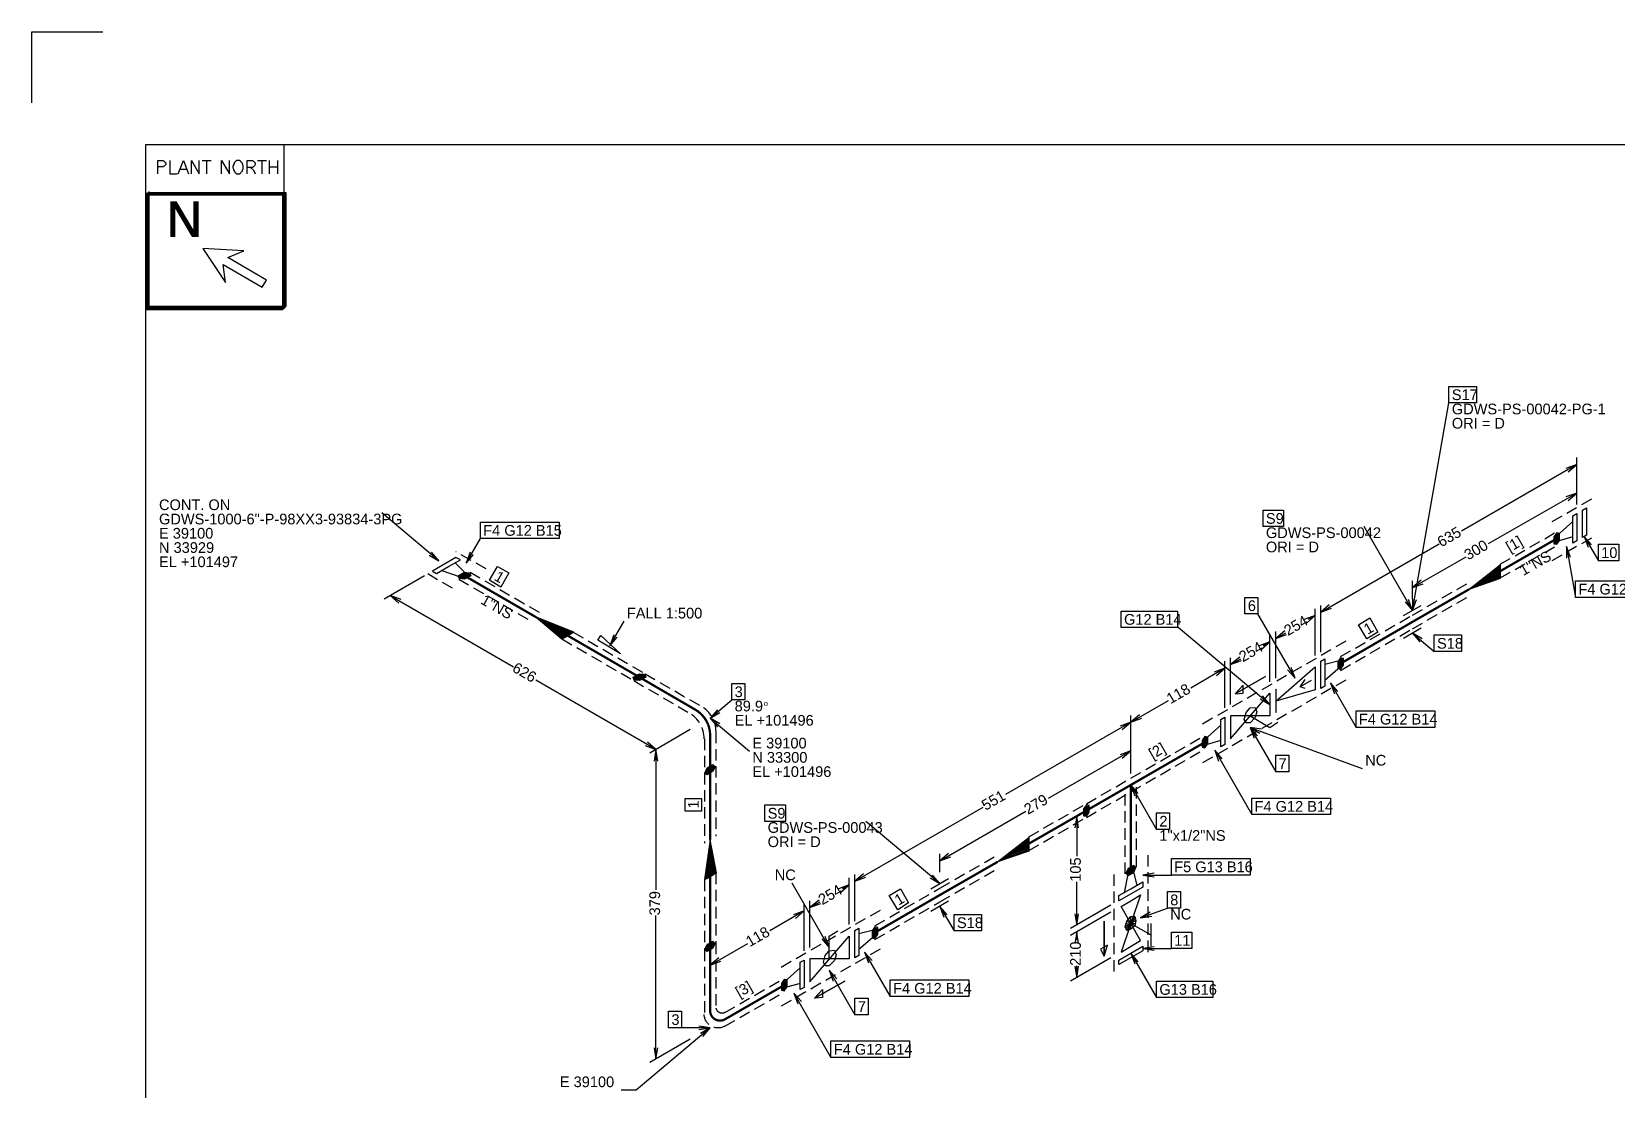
# Model space of a CAD drawing. Extents: x 0 to 420, y 0 to 297.
# Drawn here: x 0 to 278.1, y 111.4 to 297 of the extents above; entities that cross this region are included whole.
import ezdxf

# ---------------------------------------------------------------- set-up
doc = ezdxf.new("R2010")
doc.units = 0
doc.linetypes.add('GT110', pattern=[3, 2, -1])
doc.styles.add('HTX1', font='O8116901', dxfattribs={"width": 1.02})

msp = doc.modelspace()

# ---------------------------------------------------------------- linework, layer by layer
at = {"layer": 'GT_1', "flags": 128}
for points in [[(0, 284.5), (0, 297)], [(0, 297), (12.5, 297)], [(20, 277.2), (415.2, 277.2)], [(20, 7), (20, 277.2)], [(44.2, 277.2), (44.2, 268.7)], [(22.1, 272.1), (22.1, 274.4), (22.9, 274.4), (23.1, 274.4), (23.2, 274.3), (23.3, 274.2), (23.4, 274.1), (23.5, 274), (23.5, 273.9), (23.5, 273.7), (23.4, 273.6), (23.3, 273.5), (23.2, 273.4), (23.1, 273.3), (22.9, 273.3), (22.1, 273.3)], [(24.2, 274.4), (24.2, 272.1), (25.5, 272.1)], [(25.7, 272.1), (26.6, 274.4), (27.5, 272.1)], [(26, 272.9), (27.2, 272.9)], [(28, 272.1), (28, 274.4), (29.4, 272.1), (29.4, 274.4)], [(29.9, 274.4), (31.5, 274.4)], [(30.7, 272.1), (30.7, 274.4)], [(33.3, 272.1), (33.3, 274.4), (34.7, 272.1), (34.7, 274.4)], [(36.2, 272.1), (36.3, 272.1), (36.5, 272.1), (36.6, 272.2), (36.7, 272.3), (36.8, 272.4), (36.9, 272.5), (37, 272.6), (37, 272.8), (37.1, 272.9), (37.1, 273.1), (37.1, 273.2), (37.1, 273.4), (37.1, 273.6), (37, 273.7), (37, 273.9), (36.9, 274), (36.8, 274.1), (36.7, 274.2), (36.6, 274.3), (36.5, 274.4), (36.3, 274.4), (36.2, 274.4), (36.1, 274.4), (36, 274.4), (35.8, 274.3), (35.7, 274.2), (35.6, 274.1), (35.5, 274), (35.5, 273.9), (35.4, 273.7), (35.4, 273.6), (35.3, 273.4), (35.3, 273.2), (35.3, 273.1), (35.4, 272.9), (35.4, 272.8), (35.5, 272.6), (35.5, 272.5), (35.6, 272.4), (35.7, 272.3), (35.8, 272.2), (36, 272.1), (36.1, 272.1), (36.2, 272.1)], [(37.8, 272.1), (37.8, 274.4), (38.6, 274.4), (38.7, 274.4), (38.9, 274.3), (39, 274.2), (39.1, 274.1), (39.2, 274), (39.2, 273.8), (39.2, 273.7), (39.1, 273.5), (39, 273.4), (38.9, 273.3), (38.7, 273.2), (38.6, 273.2), (37.8, 273.2)], [(38.4, 273.2), (38.9, 272.7), (39.2, 272.1)], [(39.6, 274.4), (41.2, 274.4)], [(40.4, 272.1), (40.4, 274.4)], [(41.7, 272.1), (41.7, 274.4)], [(41.7, 273.3), (43.1, 273.3)], [(43.1, 274.4), (43.1, 272.1)], [(44, 268.2), (44, 248.2), (20, 248.2), (20, 268.4), (44.2, 268.4), (44.2, 248.4), (20.2, 248.4), (20.2, 268.6), (44.4, 268.6), (44.4, 248.6), (20.4, 248.6), (20.4, 268.8), (44.6, 268.8), (44.6, 248.8), (20.6, 248.8), (20.6, 269)], [(20, 268.7), (44.2, 268.7)], [(30, 259), (34, 253), (33.6, 256.2), (40.4, 252.2), (41.2, 253.4), (34.4, 257.4), (37.2, 258.6), (30, 259)], [(248.6, 234.8), (253.4, 234.8), (253.4, 231.9), (248.6, 231.9), (248.6, 234.8)], [(242.2, 195.5), (248.6, 231.9)], [(271, 221.1), (250.8, 209.4)], [(269.5, 219.8), (271, 221.1), (269.1, 220.4)], [(271, 214.1), (271, 222.3)], [(271, 214.1), (271, 217.3)], [(271, 216.1), (255.5, 207.2)], [(269.5, 214.8), (271, 216.1), (269.1, 215.4)], [(71.4, 204.2), (61.4, 212.6)], [(216, 213.1), (219.6, 213.1), (219.6, 210.2), (216, 210.2), (216, 213.1)], [(271, 210.1), (271, 207.7), (270.3, 207.3), (270.3, 212.1), (271, 212.5), (271, 210.1)], [(272.7, 211.1), (272.7, 208.7), (272, 208.3), (272, 213.1), (272.7, 213.5), (272.7, 211.1)], [(78.7, 211), (92.5, 211), (92.5, 208.1), (78.7, 208.1), (78.7, 211)], [(242.2, 195.5), (233.7, 210.2)], [(267, 207.2), (267.5, 207.1), (268, 207.8), (268, 209), (267.5, 209.1), (267, 208.4), (267, 207.2)], [(267.14, 208.6), (268, 208.6)], [(267.29, 208.8), (268, 208.8)], [(267.43, 209), (268, 209)], [(270.3, 208.4), (267.5, 207.6), (267.5, 208.6), (270.3, 211.1)], [(76.2, 203.8), (78.7, 208.1)], [(226.1, 195.2), (246.9, 207.2)], [(267, 208.4), (268, 208.4)], [(267, 208.2), (268, 208.2)], [(267, 208), (268, 208)], [(267, 207.8), (268, 207.8)], [(267, 207.6), (267.86, 207.6)], [(267, 207.4), (267.71, 207.4)], [(267, 207.2), (267.57, 207.2)], [(269.9, 204.8), (269.2, 206.7), (269.2, 204.7)], [(269.2, 206.7), (270.8, 197.8)], [(273.6, 207), (272.3, 208.5), (273, 206.6)], [(272.3, 208.5), (274.8, 204.2)], [(274.8, 207.1), (278.4, 207.1), (278.4, 204.2), (274.8, 204.2), (274.8, 207.1)], [(69.7, 205.2), (71.4, 204.2), (70.1, 205.7)], [(73.1, 203.2), (75.2, 204.4), (74.4, 204.8), (70.3, 202.4), (71, 202), (73.1, 203.2)], [(74.2, 203.9), (76.3, 201.8), (75.4, 201.3), (71.8, 202.5)], [(76.9, 205.7), (76.2, 203.8), (77.5, 205.3)], [(81.7, 203.2), (83.7, 202.1), (82.3, 199.6), (80.3, 200.8), (81.7, 203.2)], [(242.2, 199.5), (251.6, 204.9)], [(257.6, 202.4), (257.6, 201.1), (252.1, 199.2), (257.6, 203.5), (257.6, 201.3), (252.6, 199.5), (257.6, 203.4), (257.6, 201.4), (253.2, 199.8), (257.6, 203.3), (257.6, 201.6), (253.7, 200.2), (257.6, 203.1), (257.6, 201.8), (254.2, 200.4), (257.6, 203), (257.6, 201.9), (254.8, 200.8), (257.6, 202.8), (257.6, 202.1), (255.2, 201), (257.6, 202.6), (257.6, 202.2), (255.8, 201.4), (257.6, 202.5), (257.6, 202.4), (252.1, 199.2)], [(68.9, 201.6), (61.8, 197.5)], [(75.9, 202.2), (76.8, 202.1), (77, 201.6), (75.9, 201), (75, 201.1), (74.8, 201.6), (75.9, 202.2)], [(74.8, 201.6), (77, 201.6)], [(74.88, 201.4), (76.63, 201.4)], [(74.96, 201.2), (76.27, 201.2)], [(75.17, 201.8), (76.92, 201.8)], [(75.53, 202), (76.84, 202)], [(243.7, 200.8), (242.2, 199.5), (244.1, 200.2)], [(242.2, 197.5), (242.2, 200.7)], [(270.8, 200.7), (284.6, 200.7), (284.6, 197.8), (270.8, 197.8), (270.8, 200.7)], [(64.8, 197.4), (62.9, 198.1), (64.4, 196.8)], [(62.9, 198.1), (84.5, 185.6)], [(212.8, 197.8), (215.1, 197.8), (215.1, 194.9), (212.8, 194.9), (212.8, 197.8)], [(242.2, 197.5), (242.2, 195.5), (242.9, 197.4)], [(191.1, 195.4), (201, 195.4), (201, 192.5), (191.1, 192.5), (191.1, 195.4)], [(221.6, 183.6), (215.1, 194.9)], [(225.1, 187.6), (225.1, 195.8)], [(227.6, 196.5), (226.1, 195.2), (228, 195.9)], [(226.1, 188.2), (226.1, 196.4)], [(240.6, 194.6), (243.7, 196.4)], [(240.6, 194.6), (243.7, 196.4)], [(240.6, 194.6), (243.7, 196.4)], [(240.9, 197), (242.2, 195.5), (241.5, 197.4)], [(94, 191.1), (95.1, 191.7), (88.5, 194.3), (93, 190.5), (95, 191.7), (89, 194), (93.1, 190.6), (94.8, 191.6), (89.6, 193.7), (93.2, 190.7), (94.7, 191.5), (90.1, 193.3), (93.4, 190.7), (94.6, 191.4), (90.6, 193.1), (93.5, 190.8), (94.4, 191.3), (91.2, 192.7), (93.7, 190.9), (94.3, 191.3), (91.6, 192.5), (93.8, 191), (94.1, 191.2), (92.2, 192.1), (93.9, 191.1), (94, 191.1), (88.5, 194.3)], [(101.4, 189.3), (103.9, 193.6)], [(217.2, 179), (201.1, 192.5)], [(223.6, 193.3), (225.1, 194.6), (223.2, 193.9)], [(225.1, 194.6), (223.9, 193.9)], [(232.7, 193), (234.7, 194.2), (236.1, 191.7), (234.2, 190.5), (232.7, 193)], [(243.7, 192.4), (240.6, 190.6)], [(243.7, 192.4), (240.6, 190.6)], [(243.7, 192.4), (240.6, 190.6)], [(103.3, 187.9), (99.3, 190.3), (99.8, 191.1), (103.3, 187.9)], [(102.1, 191.2), (101.4, 189.3), (102.7, 190.8)], [(215.7, 188.7), (217.2, 190), (215.3, 189.3)], [(217.2, 190), (216, 189.3)], [(217.2, 183), (217.2, 191.2)], [(219.8, 191.9), (218.2, 190.6), (220.1, 191.3)], [(218.2, 183.6), (218.2, 191.8)], [(218.2, 190.6), (220, 191.6)], [(243.9, 190.5), (242.2, 191.5), (243.5, 190)], [(242.2, 191.5), (246, 188.3)], [(246, 191.2), (250.8, 191.2), (250.8, 188.3), (246, 188.3), (246, 191.2)], [(209.3, 178.4), (209.3, 186.6)], [(211.9, 187.3), (210.3, 186), (212.2, 186.7)], [(210.3, 179), (210.3, 187.2)], [(210.3, 186), (212.1, 187)], [(226.8, 184.6), (226.8, 182.2), (226.1, 181.8), (226.1, 186.6), (226.8, 187), (226.8, 184.6)], [(226.8, 183.3), (229.6, 185.7), (229.6, 186.7), (226.8, 186)], [(229.1, 185.3), (229.6, 185.2), (230.1, 185.9), (230.1, 187.1), (229.6, 187.2), (229.1, 186.5), (229.1, 185.3)], [(229.1, 186.4), (230.1, 186.4)], [(229.17, 186.6), (230.1, 186.6)], [(229.31, 186.8), (230.1, 186.8)], [(229.46, 187), (230.1, 187)], [(106.6, 184.4), (107.5, 184.3), (107.7, 183.8), (106.6, 183.2), (105.7, 183.3), (105.5, 183.8), (106.6, 184.4)], [(105.5, 183.8), (107.7, 183.8)], [(105.58, 183.6), (107.33, 183.6)], [(105.87, 184), (107.62, 184)], [(106.23, 184.2), (107.54, 184.2)], [(209.3, 185.4), (203.3, 181.9)], [(207.8, 184.1), (209.3, 185.4), (207.4, 184.7)], [(216.4, 183.9), (211.1, 180.9), (212.5, 181), (212.5, 182.4), (211.1, 180.9), (216.4, 183.9)], [(225.1, 183.6), (225.1, 181.6), (218.2, 179.6), (218.2, 177.6), (218.3, 177.7), (218.3, 181.7), (218.2, 181.6), (218.2, 179.6), (225.1, 185.6), (225.1, 183.6)], [(220.3, 185.1), (221.6, 183.6), (220.9, 185.5)], [(229.1, 186.2), (230.1, 186.2)], [(229.1, 186), (230.1, 186)], [(229.1, 185.8), (230.03, 185.8)], [(229.1, 185.6), (229.89, 185.6)], [(229.1, 185.4), (229.74, 185.4)], [(109.5, 171.1), (88.4, 183.3)], [(105.66, 183.4), (106.97, 183.4)], [(122.8, 182.7), (125.1, 182.7), (125.1, 179.8), (122.8, 179.8), (122.8, 182.7)], [(217.2, 179), (217.2, 177), (210.3, 177), (210.3, 173), (217.2, 181), (217.2, 179)], [(223.4, 181.8), (222.5, 182.1), (223.4, 183.4)], [(224.4, 183.2), (222.5, 182.1)], [(229.1, 181.3), (227.8, 182.8), (228.5, 180.9)], [(227.8, 182.8), (232.3, 175)], [(119, 176.6), (122.8, 179.8)], [(120.3, 178.1), (119, 176.6), (120.7, 177.6)], [(192.8, 175.9), (199.4, 179.7)], [(213.7, 175.8), (213, 175.8), (212.7, 176.4), (213, 177.6), (213.7, 178.4), (214.6, 178.5), (214.9, 177.7), (214.6, 176.7), (213.7, 175.8)], [(215.5, 180), (217.2, 179), (215.9, 180.5)], [(120.7, 175.6), (119, 176.6), (120.3, 175.1)], [(119, 176.6), (125.9, 170.8)], [(192.8, 175.9), (170.8, 163.2)], [(191.3, 174.6), (192.8, 175.9), (190.9, 175.2)], [(194.3, 177.2), (192.8, 175.9), (194.7, 176.6)], [(192.8, 166.9), (192.8, 177.1)], [(192.8, 166.9), (192.8, 177.1)], [(208.6, 172.7), (205.8, 171.9), (205.8, 172.9), (208.6, 175.4)], [(209.3, 174.4), (209.3, 172), (208.6, 171.6), (208.6, 176.4), (209.3, 176.8), (209.3, 174.4)], [(213.7, 177), (217.2, 175), (218.6, 175.9)], [(232.3, 177.9), (246.1, 177.9), (246.1, 175), (232.3, 175), (232.3, 177.9)], [(115.5, 174.6), (108.4, 170.5)], [(115.5, 174.6), (108.4, 170.5)], [(205.3, 171.5), (205.8, 171.4), (206.3, 172.1), (206.3, 173.3), (205.8, 173.4), (205.3, 172.7), (205.3, 171.5)], [(205.3, 172.6), (206.3, 172.6)], [(205.37, 172.8), (206.3, 172.8)], [(205.51, 173), (206.3, 173)], [(205.66, 173.2), (206.3, 173.2)], [(215, 173.5), (213.7, 175), (214.4, 173.1)], [(213.7, 175), (218.2, 167.2)], [(215.7, 174.7), (213.7, 175), (215.4, 174)], [(213.7, 175), (233.4, 167.8)], [(107.6, 171.8), (109.5, 171.1), (108, 172.4)], [(109.8, 169.1), (109.5, 171.1), (109.2, 169.1)], [(109.5, 171.1), (109.5, 146.5)], [(192.8, 170.9), (178.3, 162.5)], [(191.3, 169.6), (192.8, 170.9), (190.9, 170.2)], [(192.8, 166.9), (192.8, 172.1)], [(205.3, 172.4), (206.3, 172.4)], [(205.3, 172.2), (206.3, 172.2)], [(205.3, 172), (206.23, 172)], [(205.3, 171.8), (206.09, 171.8)], [(205.3, 171.6), (205.94, 171.6)], [(208.8, 169.5), (207.5, 171), (208.2, 169.1)], [(207.5, 171), (214, 159.7)], [(218.2, 170.1), (220.5, 170.1), (220.5, 167.2), (218.2, 167.2), (218.2, 170.1)], [(119.5, 168.5), (119.9, 168.1), (119.5, 167.3), (118.5, 166.7), (118.1, 167.1), (118.5, 167.9), (119.5, 168.5)], [(118.15, 167.2), (119.33, 167.2)], [(118.2, 167), (119, 167)], [(118.25, 167.4), (119.55, 167.4)], [(118.35, 167.6), (119.65, 167.6)], [(118.45, 167.8), (119.75, 167.8)], [(118.67, 168), (119.85, 168)], [(119, 168.2), (119.8, 168.2)], [(194.1, 163.4), (192.8, 164.9), (193.5, 163)], [(192.8, 164.9), (197.3, 157.1)], [(114.6, 160.3), (114.6, 162.5), (117.5, 162.5), (117.5, 160.3), (114.6, 160.3)], [(128.6, 161.4), (132.2, 161.4), (132.2, 158.5), (128.6, 158.5), (128.6, 161.4)], [(191.1, 163.9), (182.2, 158.8)], [(184.5, 159.5), (185, 159.4), (185.5, 160.1), (185.5, 161.3), (185, 161.4), (184.5, 160.7), (184.5, 159.5)], [(214, 162.6), (227.8, 162.6), (227.8, 159.7), (214, 159.7), (214, 162.6)], [(144.4, 148), (166.9, 161)], [(159.3, 151.6), (174.4, 160.3)], [(183.6, 157.4), (183.3, 159.4), (183, 157.4)], [(183.3, 159.4), (183.3, 152.4)], [(184.5, 160.6), (185.5, 160.6)], [(184.5, 160.4), (185.5, 160.4)], [(184.5, 160.2), (185.5, 160.2)], [(184.5, 160), (185.43, 160)], [(184.5, 159.8), (185.29, 159.8)], [(184.5, 159.6), (185.14, 159.6)], [(184.57, 160.8), (185.5, 160.8)], [(184.71, 161), (185.5, 161)], [(184.86, 161.2), (185.5, 161.2)], [(197.3, 160), (199.6, 160), (199.6, 157.1), (197.3, 157.1), (197.3, 160)], [(159.3, 147.6), (146.3, 158.5)], [(119, 148.9), (120.1, 149.5), (119, 155.3), (118, 148.3), (120, 149.5), (119, 154.7), (118.1, 148.4), (119.8, 149.4), (119, 154), (118.2, 148.5), (119.7, 149.3), (119, 153.4), (118.4, 148.5), (119.6, 149.2), (119, 152.8), (118.5, 148.6), (119.4, 149.1), (119, 152.2), (118.7, 148.7), (119.3, 149.1), (119, 151.6), (118.8, 148.8), (119.1, 149), (119, 151), (118.9, 148.9), (119, 148.9), (119, 155.3)], [(174.9, 154.6), (174.9, 153.3), (169.4, 151.4), (174.9, 155.7), (174.9, 153.5), (169.9, 151.7), (174.9, 155.6), (174.9, 153.6), (170.5, 152), (174.9, 155.5), (174.9, 153.8), (171, 152.4), (174.9, 155.3), (174.9, 154), (171.5, 152.6), (174.9, 155.2), (174.9, 154.1), (172.1, 153), (174.9, 155), (174.9, 154.3), (172.5, 153.2), (174.9, 154.8), (174.9, 154.4), (173.1, 153.6), (174.9, 154.7), (174.9, 154.6), (169.4, 151.4)], [(160.8, 152.9), (159.3, 151.6), (161.2, 152.3)], [(159.3, 149.6), (159.3, 152.8)], [(193.3, 149.6), (193.7, 150.4), (193.3, 150.8), (192.3, 150.2), (191.9, 149.4), (192.3, 149), (193.3, 149.6)], [(192.3, 150.2), (193.6, 150.2)], [(192.63, 150.4), (193.7, 150.4)], [(192.97, 150.6), (193.5, 150.6)], [(199.9, 152), (213.7, 152), (213.7, 149.1), (199.9, 149.1), (199.9, 152)], [(139.9, 136.4), (133.4, 147.7)], [(143.4, 140.4), (143.4, 148.6)], [(145.9, 149.3), (144.4, 148), (146.3, 148.7)], [(144.4, 141), (144.4, 149.2)], [(157.6, 148.6), (159.3, 147.6), (158, 149.1)], [(157.7, 146.7), (160.8, 148.5)], [(157.7, 146.7), (160.8, 148.5)], [(183.3, 140.3), (183.3, 147.9)], [(192.8, 146.7), (194.9, 147.9), (194.9, 147), (190.7, 144.6), (190.7, 145.5), (192.8, 146.7)], [(193.9, 147.3), (193.2, 150.1), (192.3, 149.6), (191.6, 145.9)], [(191.9, 149.4), (192.97, 149.4)], [(192, 149.6), (193.3, 149.6)], [(192.1, 149.8), (193.4, 149.8)], [(192.1, 149.2), (192.63, 149.2)], [(192.2, 150), (193.5, 150)], [(196.9, 149.4), (194.9, 149.1), (196.9, 148.8)], [(194.9, 149.1), (199.9, 149.1)], [(138.1, 144.7), (136.5, 143.4), (138.4, 144.1)], [(141.9, 146.1), (143.4, 147.4), (141.5, 146.7)], [(143.4, 147.4), (142.2, 146.7)], [(150.4, 145.5), (152.4, 146.7), (153.8, 144.2), (151.9, 143), (150.4, 145.5)], [(192.8, 144.6), (194.5, 145.6), (191.1, 135.6), (194.5, 137.6), (191.1, 143.6), (192.8, 144.6)], [(199.2, 146.2), (201.5, 146.2), (201.5, 143.3), (199.2, 143.3), (199.2, 146.2)], [(109.5, 116.8), (109.5, 142)], [(135.5, 142.8), (129.5, 139.3)], [(134, 141.5), (135.5, 142.8), (133.6, 142.1)], [(135.5, 135.8), (135.5, 144)], [(136.5, 136.4), (136.5, 144.6)], [(136.5, 143.4), (138.3, 144.4)], [(160.8, 144.5), (157.7, 142.7)], [(160.8, 144.5), (157.7, 142.7)], [(160.6, 142.1), (159.3, 143.6), (160, 141.7)], [(159.3, 143.6), (161.8, 139.3)], [(161.8, 142.2), (166.6, 142.2), (166.6, 139.3), (161.8, 139.3), (161.8, 142.2)], [(189.3, 143.8), (182.2, 139.7)], [(189.3, 142.6), (182.2, 138.5)], [(183, 142.3), (183.3, 140.3), (183.6, 142.3)], [(194.5, 141.6), (199.2, 143.3)], [(196.2, 142.6), (194.5, 141.6), (196.5, 141.9)], [(139.9, 134.4), (139.9, 138.4), (141.4, 139.3)], [(145.1, 137.4), (145.1, 135), (144.4, 134.6), (144.4, 139.4), (145.1, 139.8), (145.1, 137.4)], [(145.1, 136.1), (147.9, 138.5), (147.9, 139.5), (145.1, 138.8)], [(147.4, 138.1), (147.9, 138), (148.4, 138.7), (148.4, 139.9), (147.9, 140), (147.4, 139.3), (147.4, 138.1)], [(147.4, 139.2), (148.4, 139.2)], [(147.47, 139.4), (148.4, 139.4)], [(147.61, 139.6), (148.4, 139.6)], [(147.76, 139.8), (148.4, 139.8)], [(183.6, 137.1), (183.3, 139.1), (183, 137.1)], [(183.3, 139.1), (183.3, 137.7)], [(188.1, 141), (188.1, 134.9), (188.7, 136.8), (187.5, 136.1), (188.1, 134.9), (188.1, 141)], [(193.7, 141.1), (193.5, 140.2), (192.8, 139.6), (192.1, 139.4), (191.8, 140), (192.1, 141), (192.8, 141.8), (193.5, 141.8), (193.7, 141.1), (191.8, 140)], [(191.9, 139.7), (193.5, 141.4)], [(193.5, 140.6), (191.9, 140.5)], [(192.1, 139.4), (193.5, 141.8)], [(193.5, 140.2), (192.1, 141)], [(192.8, 139.6), (192.8, 141.8)], [(192.8, 140.6), (196.3, 138.6)], [(196.3, 140.6), (196.3, 136.6)], [(199.9, 139.1), (203.5, 139.1), (203.5, 136.2), (199.9, 136.2), (199.9, 139.1)], [(119.5, 137.5), (119.9, 137.1), (119.5, 136.3), (118.5, 135.7), (118.1, 136.1), (118.5, 136.9), (119.5, 137.5)], [(118.25, 136.4), (119.55, 136.4)], [(118.35, 136.6), (119.65, 136.6)], [(118.45, 136.8), (119.75, 136.8)], [(118.67, 137), (119.85, 137)], [(119, 137.2), (119.8, 137.2)], [(119, 133.3), (125.6, 137.1)], [(143.4, 136.4), (143.4, 134.4), (136.5, 134.4), (136.5, 130.4), (143.4, 138.4), (143.4, 136.4)], [(138.6, 137.9), (139.9, 136.4), (139.2, 138.3)], [(147.4, 139), (148.4, 139)], [(147.4, 138.8), (148.4, 138.8)], [(147.4, 138.6), (148.33, 138.6)], [(147.4, 138.4), (148.19, 138.4)], [(147.4, 138.2), (148.04, 138.2)], [(192.8, 135.4), (194.9, 136.6), (194.9, 135.8), (190.7, 133.4), (190.7, 134.2), (192.8, 135.4)], [(196.9, 136.5), (194.9, 136.2), (196.9, 135.9)], [(118.15, 136.2), (119.33, 136.2)], [(118.2, 136), (119, 136)], [(120.5, 134.6), (119, 133.3), (120.9, 134)], [(119, 126.3), (119, 134.5)], [(135.5, 131.8), (135.5, 129.4), (134.8, 129), (134.8, 133.8), (135.5, 134.2), (135.5, 131.8)], [(139.9, 133.2), (139.2, 133.2), (138.9, 133.8), (139.2, 135), (139.9, 135.8), (140.8, 135.9), (141.1, 135.1), (140.8, 134.1), (139.9, 133.2)], [(147.4, 134.1), (146.1, 135.6), (146.8, 133.7)], [(146.1, 135.6), (150.6, 127.8)], [(189.3, 134.6), (182.2, 130.5)], [(194.1, 133.9), (192.8, 135.4), (193.5, 133.5)], [(192.8, 135.4), (197.3, 127.6)], [(194.9, 136.2), (199.9, 136.2)], [(131.5, 128.9), (132, 128.8), (132.5, 129.5), (132.5, 130.7), (132, 130.8), (131.5, 130.1), (131.5, 128.9)], [(134.8, 130.1), (132, 129.3), (132, 130.3), (134.8, 132.8)], [(141.2, 130.9), (139.9, 132.4), (140.6, 130.5)], [(139.9, 132.4), (144.4, 124.6)], [(183, 133.1), (183.3, 131.1), (183.6, 133.1)], [(183.3, 131.1), (183.3, 133.2)], [(131.5, 130), (132.5, 130)], [(131.5, 129.8), (132.5, 129.8)], [(131.5, 129.6), (132.5, 129.6)], [(131.5, 129.4), (132.43, 129.4)], [(131.5, 129.2), (132.29, 129.2)], [(131.5, 129), (132.14, 129)], [(131.57, 130.2), (132.5, 130.2)], [(131.71, 130.4), (132.5, 130.4)], [(131.86, 130.6), (132.5, 130.6)], [(135, 126.9), (133.7, 128.4), (134.4, 126.5)], [(133.7, 128.4), (140.2, 117.1)], [(142.6, 130.5), (137.3, 127.5), (138.7, 129), (138.7, 127.6), (137.3, 127.5), (142.6, 130.5)], [(150.6, 130.7), (164.4, 130.7), (164.4, 127.8), (150.6, 127.8), (150.6, 130.7)], [(197.3, 130.5), (207.2, 130.5), (207.2, 127.6), (197.3, 127.6), (197.3, 130.5)], [(111.7, 125.2), (114, 125.2), (114, 122.3), (111.7, 122.3), (111.7, 125.2)], [(144.4, 127.5), (146.7, 127.5), (146.7, 124.6), (144.4, 124.6), (144.4, 127.5)], [(117, 122), (119, 122.3), (117, 122.6)], [(119, 122.3), (106, 111.4), (103.4, 111.4)], [(115.5, 120.3), (108.4, 116.2)], [(119, 122.3), (114, 122.3)], [(117.7, 120.8), (119, 122.3), (117.3, 121.3)], [(140.2, 120), (154, 120), (154, 117.1), (140.2, 117.1), (140.2, 120)], [(109.2, 118.8), (109.5, 116.8), (109.8, 118.8)]]:
    msp.add_lwpolyline(points, dxfattribs=at)
at = {"layer": 'GT_1', "linetype": 'GT110', "flags": 128}
for points in [[(273.6, 215), (266.6, 211)], [(257.6, 203.6), (267.5, 209.3)], [(257.6, 201.2), (267.5, 206.9)], [(273.6, 208.2), (266.6, 204.2)], [(79.7, 202.8), (74.4, 205.8)], [(73.8, 199.4), (68.6, 202.4)], [(74.9, 201), (87.5, 193.7)], [(76.9, 202.2), (89.5, 194.9)], [(242.2, 194.7), (252.1, 200.4)], [(242.2, 192.3), (252.1, 198)], [(229.6, 187.4), (242.2, 194.7)], [(229.6, 185), (242.2, 192.3)], [(93, 190.5), (105.6, 183.2)], [(95, 191.7), (107.6, 184.4)], [(230.5, 190.1), (204.9, 175.3)], [(107.6, 184.4), (117.4, 178.7)], [(105.6, 183.2), (115.4, 177.5)], [(230.5, 183.3), (204.9, 168.5)], [(118, 173), (118, 167)], [(120, 174.2), (120, 168.2)], [(192.8, 166.1), (205.8, 173.6)], [(192.8, 163.7), (205.8, 171.2)], [(118, 167), (118, 154.7)], [(120, 168.2), (120, 155.9)], [(185, 161.6), (192.8, 166.1)], [(191.8, 149.3), (191.8, 164.3)], [(193.8, 150.5), (193.8, 165.5)], [(174.9, 155.8), (185, 161.6)], [(185, 159.2), (192.8, 163.7)], [(174.9, 153.4), (185, 159.2)], [(159.3, 146.8), (169.4, 152.6)], [(159.3, 144.4), (169.4, 150.2)], [(195.8, 152.6), (195.8, 135.3)], [(118, 148.3), (118, 136)], [(120, 149.5), (120, 137.2)], [(189.8, 149.2), (189.8, 131.9)], [(147.9, 140.2), (159.3, 146.8)], [(148.8, 142.9), (131.1, 132.7)], [(147.9, 137.8), (159.3, 144.4)], [(120, 137.2), (120, 125.9)], [(118, 136), (118, 124.7)], [(148.8, 136.1), (131.1, 125.9)], [(121.6, 125), (132, 131)], [(121.6, 122.6), (132, 128.6)]]:
    msp.add_lwpolyline(points, dxfattribs=at)
at = {"layer": 'GT_1', "const_width": 0.4, "flags": 128}
for points in [[(267.5, 208.1), (257.6, 202.4)], [(88.5, 194.3), (75.9, 201.6)], [(252.1, 199.2), (242.2, 193.5)], [(242.2, 193.5), (229.6, 186.2)], [(106.6, 183.8), (94, 191.1)], [(116.4, 178.1), (106.6, 183.8)], [(119, 167.6), (119, 173.6)], [(205.8, 172.4), (192.8, 164.9)], [(119, 155.3), (119, 167.6)], [(192.8, 164.9), (185, 160.4)], [(192.8, 164.9), (192.8, 149.9)], [(185, 160.4), (174.9, 154.6)], [(169.4, 151.4), (159.3, 145.6)], [(119, 136.6), (119, 148.9)], [(159.3, 145.6), (147.9, 139)], [(119, 125.3), (119, 136.6)], [(132, 129.8), (121.6, 123.8)]]:
    msp.add_lwpolyline(points, dxfattribs=at)
for points in [[(119, 173.6, 0.268126), (116.4, 178.1)], [(121.6, 123.8, -0.577127), (119, 125.3)]]:
    msp.add_lwpolyline(points, format="xyb", dxfattribs=at)
at = {"layer": 'GT_1', "linetype": 'GT110', "flags": 128}
for points in [[(120.04, 174.2, 0.268126), (117.44, 178.7)], [(117.96, 173, 0.268126), (115.36, 177.5)], [(121.6, 125, -0.576984), (120.04, 125.9)], [(121.6, 122.6, -0.577188), (117.96, 124.7)]]:
    msp.add_lwpolyline(points, format="xyb", dxfattribs=at)

# ---------------------------------------------------------------- texts
at = {"layer": 'GT_1', "style": 'HTX1', "width": 1.02}
for s, height, p in [('N', 6.25, (23.6, 261)), ('N', 6.25, (23.8, 261)), ('S17', 1.875, (249.1, 232.4)), ('GDWS-PS-00042-PG-1', 1.875, (249.1, 229.9)), ('ORI = D', 1.875, (249.1, 227.4)), ('CONT. ON', 1.875, (22.33, 213.1)), ('GDWS-1000-6"-P-98XX3-93834-3PG', 1.875, (22.33, 210.6)), ('S9', 1.875, (216.49, 210.7)), ('E 39100', 1.875, (22.33, 208.1)), ('F4 G12 B15', 1.875, (79.2, 208.6)), ('GDWS-PS-00042', 1.875, (216.49, 208.2)), ('N 33929', 1.875, (22.33, 205.6)), ('ORI = D', 1.875, (216.49, 205.7)), ('10', 1.875, (275.3, 204.7)), ('EL +101497', 1.875, (22.33, 203.1)), ('F4 G12 B14', 1.875, (271.3, 198.3)), ('FALL 1:500', 1.875, (104.4, 194.1)), ('G12 B14', 1.875, (191.6, 193)), ('6', 1.88, (213.31, 195.4)), ('S18', 1.875, (246.5, 188.8)), ('3', 1.88, (123.3, 180.3)), ('89.9', 1.875, (123.3, 177.8)), ('o', 0.938, (128.4, 178.74)), ('EL +101496', 1.875, (123.3, 175.3)), ('F4 G12 B14', 1.875, (232.8, 175.5)), ('E 39100', 1.875, (126.4, 171.3)), ('N 33300', 1.875, (126.4, 168.8)), ('NC', 1.875, (233.9, 168.3)), ('EL +101496', 1.875, (126.4, 166.3)), ('7', 1.88, (218.7, 167.7)), ('F4 G12 B14', 1.875, (214.5, 160.2)), ('S9', 1.875, (129.09, 159)), ('2', 1.88, (197.8, 157.6)), ('GDWS-PS-00043', 1.875, (129.09, 156.5)), ('ORI = D', 1.875, (129.09, 154)), ('1"x1/2"NS', 1.875, (197.8, 155.1)), ('F5 G13 B16', 1.875, (200.4, 149.6)), ('NC', 1.875, (130.33, 148.2)), ('8', 1.88, (199.7, 143.8)), ('NC', 1.875, (199.7, 141.3)), ('S18', 1.875, (162.3, 139.8)), ('11', 1.875, (200.4, 136.7)), ('F4 G12 B14', 1.875, (151.1, 128.3)), ('G13 B16', 1.875, (197.8, 128.1)), ('7', 1.88, (144.9, 125.1)), ('3', 1.88, (112.21, 122.8)), ('F4 G12 B14', 1.875, (140.7, 117.6)), ('E 39100', 1.875, (92.64, 111.9))]:
    msp.add_text(s, height=height, dxfattribs=at).set_placement(p)
for s, height, rotation, p in [('635', 1.875, 30, (247.25, 206.54)), ('[1]', 1.875, 30, (259.27, 205.65)), ('300', 1.875, 30, (251.96, 204.26)), ('1"NS', 1.875, 30, (261.65, 201.53)), ('1', 1.88, -30, (80.97, 200.92)), ('1"NS', 1.875, -30, (78.59, 196.8)), ('254', 1.875, 30, (220.35, 190.99)), ('1', 1.88, 30, (234.34, 191.21)), ('254', 1.875, 30, (212.46, 186.39)), ('626', 1.875, -30, (84.13, 184.91)), ('118', 1.875, 30, (199.75, 179.04)), ('[2]', 1.875, 30, (196.63, 169.37)), ('1', 1.88, 90, (117, 160.76)), ('551', 1.875, 30, (167.31, 160.34)), ('279', 1.875, 30, (174.75, 159.64)), ('105', 1.875, 90, (184.02, 147.92)), ('379', 1.875, 90, (110.22, 142.02)), ('254', 1.875, 30, (138.66, 143.79)), ('1', 1.88, 30, (152.04, 143.71)), ('118', 1.875, 30, (125.95, 136.44)), ('210', 1.875, 90, (184.02, 133.17)), ('[3]', 1.875, 30, (124.13, 127.57))]:
    msp.add_text(s, height=height, rotation=rotation, dxfattribs=at).set_placement(p)

doc.saveas('drawing.dxf')
